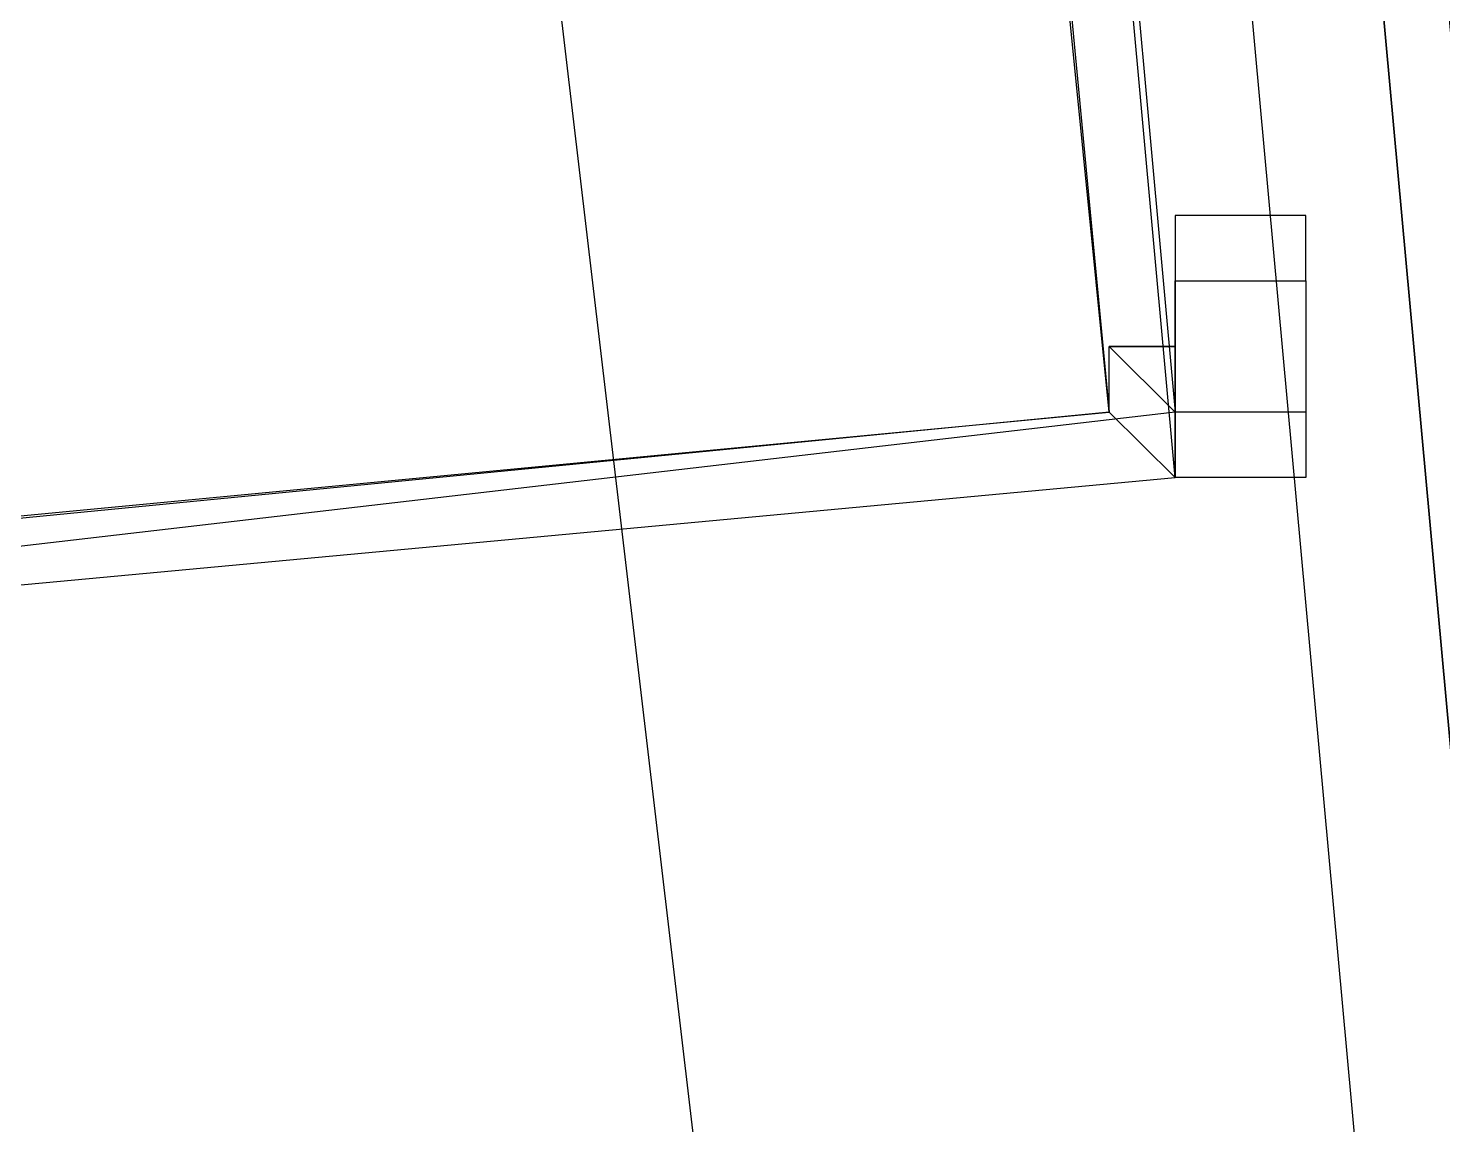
# Model space of a CAD drawing. Header units: feet. Extents: x -84 to 198, y -22 to 181.
# Drawn here: x 136.9133 to 137.2011, y 126.5394 to 126.7625 of the extents above; entities that cross this region are included whole.
import ezdxf

# ---------------------------------------------------------------- set-up
doc = ezdxf.new("R2010")
doc.units = ezdxf.units.FT
doc.layers.add('A-AREA-UNIDAD', color=30, linetype='CONTINUOUS')
doc.layers.add('A-LINEA', color=7, linetype='CONTINUOUS')

msp = doc.modelspace()

# ---------------------------------------------------------------- linework, layer by layer
at = {"layer": 'A-AREA-UNIDAD'}
msp.add_lwpolyline([(122.88, 112.4089), (135.808, 109.3333), (135.872, 108.1778), (135.552, 106.8444), (137.36, 106.4178), (137.408, 107.0933), (138.16, 107.0933), (137.888, 115.6089), (137.088, 126.2044), (136.16, 134.0622), (134.688, 143.2533), (134.048, 143.2889), (134, 143.5378), (130.912, 144.9422)], dxfattribs=at)
at = {"layer": 'A-LINEA'}
msp.add_line((137.16, 126.7111), (137.16, 126.7111), dxfattribs=at)
msp.add_line((137.16, 126.7111), (137.16, 126.7111), dxfattribs=at)
for points in [[(136.5733, 126.6178), (136.5333, 126.9111), (137.12, 126.9778), (137.1467, 126.6844), (136.5733, 126.6178)], [(136.5733, 126.6178), (136.5333, 126.9111), (137.12, 126.9778), (137.1467, 126.6844), (136.5733, 126.6178)], [(136.5867, 126.6311), (136.5467, 126.8978), (137.1067, 126.9644), (137.1333, 126.6844), (136.5867, 126.6311)], [(136.5467, 126.9111), (136.5733, 126.6178), (137.1467, 126.6711), (137.12, 126.9644), (136.5467, 126.9111)], [(136.5867, 126.6311), (136.5467, 126.8978), (137.1067, 126.9644), (137.1333, 126.6844), (136.5867, 126.6311)], [(136.5467, 126.9111), (136.5733, 126.6178), (137.1467, 126.6711), (137.12, 126.9644), (136.5467, 126.9111)], [(136.56, 126.8978), (136.5733, 126.6311), (137.1333, 126.6844), (137.1067, 126.9511), (136.56, 126.8978)], [(136.56, 126.8978), (136.5733, 126.6311), (137.1333, 126.6844), (137.1067, 126.9511), (136.56, 126.8978)], [(137.1733, 126.7911), (137.1867, 126.7911), (137.5467, 122.8578), (137.5333, 122.8578), (137.52, 122.8578), (137.16, 126.7911), (137.1733, 126.7911)], [(137.1733, 126.7911), (137.1867, 126.7911), (137.5467, 122.8578), (137.5333, 122.8578), (137.52, 122.8578), (137.16, 126.7911), (137.1733, 126.7911)], [(137.2, 126.7911), (137.56, 122.8711), (137.56, 122.8578), (137.5467, 122.8578), (137.1867, 126.7911), (137.2, 126.7911)], [(137.2, 126.7911), (137.56, 122.8711), (137.56, 122.8578), (137.5467, 122.8578), (137.1867, 126.7911), (137.2, 126.7911)], [(137.1733, 126.7111), (137.1733, 126.7111), (137.1733, 126.7244), (137.1733, 126.7244), (137.1467, 126.7244), (137.1467, 126.7244), (137.1467, 126.6978), (137.1467, 126.6978), (137.1467, 126.6978), (137.1467, 126.6978), (137.1467, 126.6978), (137.1467, 126.6978), (137.1333, 126.6978)], [(137.1733, 126.7111), (137.1733, 126.7111), (137.1733, 126.7244), (137.1733, 126.7244), (137.1467, 126.7244), (137.1467, 126.7244), (137.1467, 126.6978), (137.1467, 126.6978), (137.1467, 126.6978), (137.1467, 126.6978), (137.1467, 126.6978), (137.1467, 126.6978), (137.1333, 126.6978)], [(137.1733, 126.7111), (137.1733, 126.6978), (137.1733, 126.6978), (137.1733, 126.6844), (137.1733, 126.6844), (137.1733, 126.6844), (137.1467, 126.6844), (137.1467, 126.6844), (137.1467, 126.6978), (137.1467, 126.6978), (137.1467, 126.6978), (137.1467, 126.6844), (137.1467, 126.6844), (137.1333, 126.6978)], [(137.1733, 126.7111), (137.1733, 126.6978), (137.1733, 126.6978), (137.1733, 126.6844), (137.1733, 126.6844), (137.1733, 126.6844), (137.1467, 126.6844), (137.1467, 126.6844), (137.1467, 126.6978), (137.1467, 126.6978), (137.1467, 126.6978), (137.1467, 126.6844), (137.1467, 126.6844), (137.1333, 126.6978)], [(137.1467, 126.6978), (137.1467, 126.7111), (137.1467, 126.7111), (137.1733, 126.7111)], [(137.1467, 126.6978), (137.1467, 126.7111), (137.1467, 126.7111), (137.1733, 126.7111)], [(137.1733, 126.7111), (137.1733, 126.6978), (137.1733, 126.6978)], [(137.1733, 126.7111), (137.1733, 126.6978), (137.1733, 126.6978)], [(137.1733, 126.6978), (137.1733, 126.6844), (137.1733, 126.6844), (137.1733, 126.6711), (137.1733, 126.6711), (137.1733, 126.6711), (137.1467, 126.6711), (137.1467, 126.6711), (137.1467, 126.6844), (137.1467, 126.6844), (137.1467, 126.6844), (137.1467, 126.6844), (137.1467, 126.6711), (137.1333, 126.6844), (137.1333, 126.6844), (137.1333, 126.6978), (137.1467, 126.6978), (137.1467, 126.6844), (137.1467, 126.6844), (137.1467, 126.6844)], [(137.1733, 126.6978), (137.1733, 126.6844), (137.1733, 126.6844), (137.1733, 126.6711), (137.1733, 126.6711), (137.1733, 126.6711), (137.1467, 126.6711), (137.1467, 126.6711), (137.1467, 126.6844), (137.1467, 126.6844), (137.1467, 126.6844), (137.1467, 126.6844), (137.1467, 126.6711), (137.1333, 126.6844), (137.1333, 126.6844), (137.1333, 126.6978), (137.1467, 126.6978), (137.1467, 126.6844), (137.1467, 126.6844), (137.1467, 126.6844)]]:
    msp.add_lwpolyline(points, dxfattribs=at)
for points in [[(137.1467, 126.6978), (137.1467, 126.6978), (137.1467, 126.6978), (137.1467, 126.6978)], [(137.1467, 126.6978), (137.1467, 126.6978), (137.1467, 126.6978), (137.1467, 126.6978)], [(137.1467, 126.6844), (137.1467, 126.6844), (137.1467, 126.6844), (137.1467, 126.6844)], [(137.1467, 126.6844), (137.1467, 126.6844), (137.1467, 126.6844), (137.1467, 126.6844)]]:
    msp.add_lwpolyline(points, close=True, dxfattribs=at)

doc.saveas('drawing.dxf')
